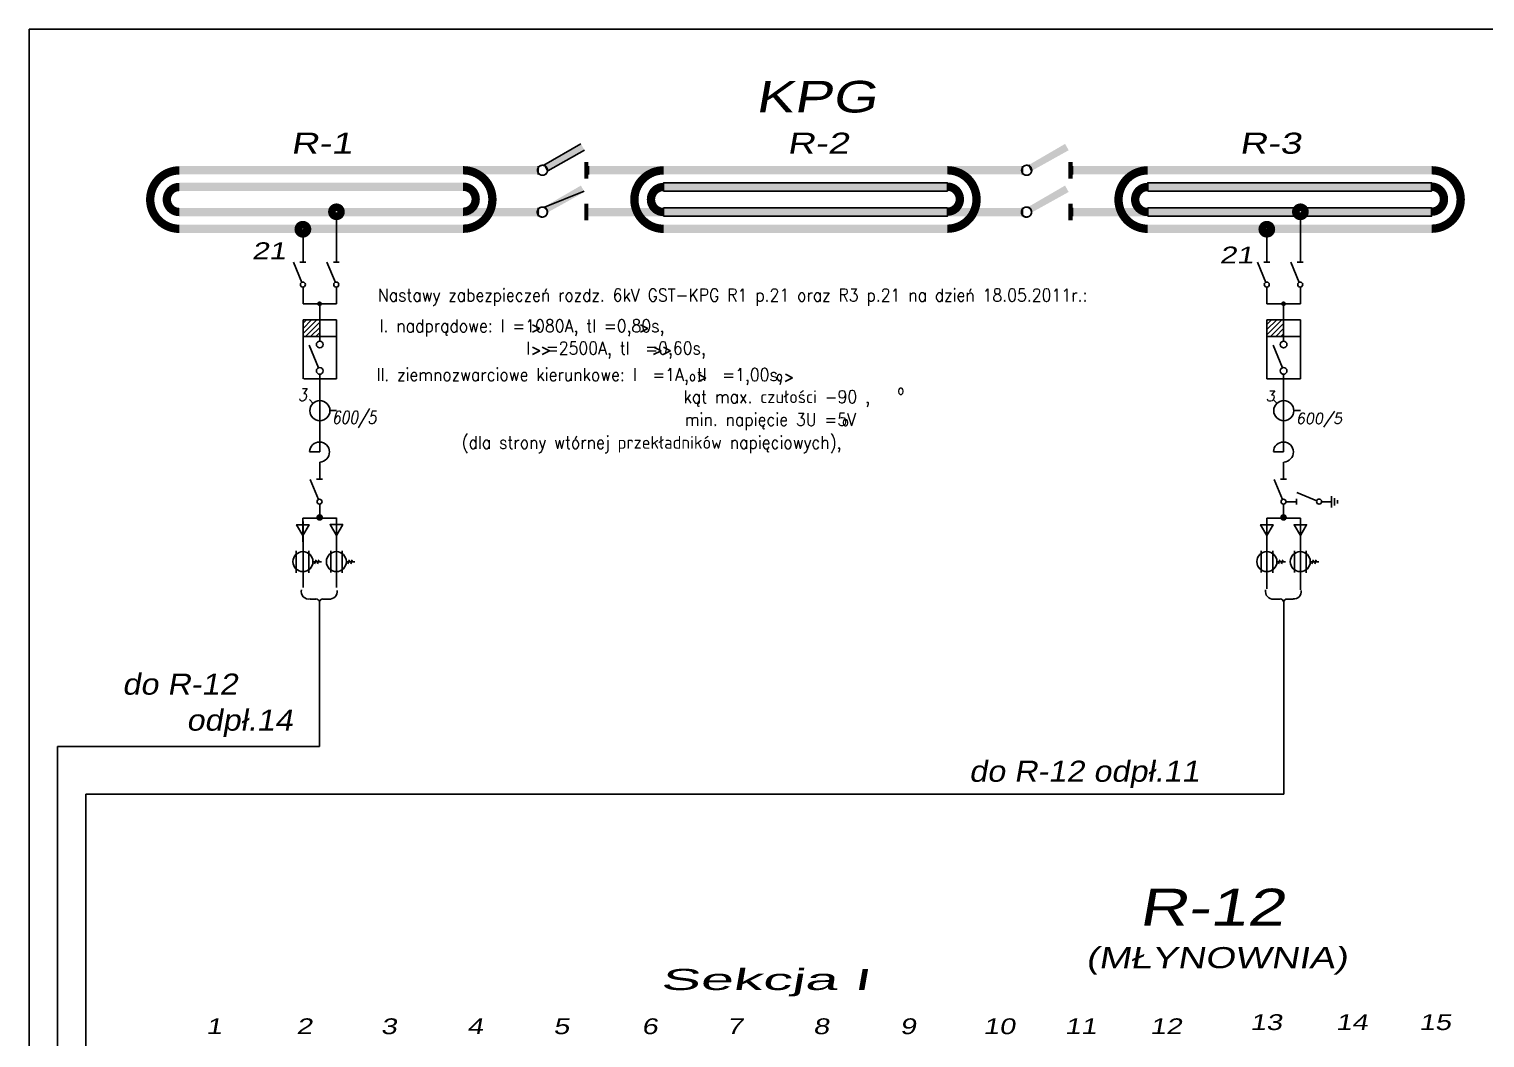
# Model space of a CAD drawing. Extents: x 5 to 594, y -5 to 420.
# Drawn here: x 4.8 to 281, y 228.6 to 420 of the extents above; entities that cross this region are included whole.
import ezdxf
from ezdxf.enums import TextEntityAlignment as Align

# ---------------------------------------------------------------- set-up
doc = ezdxf.new("R2010")
doc.units = 0
doc.header["$MEASUREMENT"] = 0
doc.layers.get('0').update_dxf_attribs({"linetype": 'CONTINUOUS'})
doc.layers.add('LINIE', color=7, linetype='CONTINUOUS')
doc.layers.add('STYKI', color=7, linetype='CONTINUOUS')
doc.styles.add('Arial', font='arial.ttf', dxfattribs={"width": 1.3, "oblique": 10, "height": 4})
doc.styles.add('ROMAND', font='romand', dxfattribs={"width": 0.7, "oblique": 10, "height": 3.5})
pattern_1 = [(45, (9.7045, 81.53285), (-0.4949747, 0.4949747), [])]

msp = doc.modelspace()

# ---------------------------------------------------------------- hatches: boundary and pattern name
h = msp.add_hatch()
h.set_pattern_fill('ANSI31', scale=5.6, style=0)
h.set_pattern_definition(pattern_1)
h.paths.add_polyline_path([(59.92, 364.82), (56.75, 364.82), (56.75, 361.66), (59.92, 361.66)])
h = msp.add_hatch()
h.set_pattern_fill('ANSI31', scale=5.6, style=0)
h.set_pattern_definition(pattern_1)
h.paths.add_polyline_path([(242.83, 361.66), (242.83, 364.82), (239.66, 364.82), (239.66, 361.66)])

# ---------------------------------------------------------------- linework, layer by layer
for p, q in [((594, 420), (4.78, 420)), ((4.78, 420), (4.78, -0.31)), ((59.87, 283.83), (10.18, 283.83)), ((10.18, 283.83), (10.18, 93.9)), ((15.54, 274.79), (242.84, 274.79)), ((15.54, 100), (15.54, 274.79))]:
    msp.add_line(p, q)
at = {"color": 7}
for p, q in [((102.42, 394.16), (109.49, 398.22)), ((110.14, 397), (103.2, 393.13)), ((101.4, 394), (101.4, 392.42)), ((103.18, 393.12), (102.6, 394.22)), ((103.18, 392.99), (102.65, 394.12)), ((110.9, 394), (110.9, 392.42)), ((193.27, 394), (193.27, 392.42)), ((195.06, 393.12), (194.47, 394.22)), ((195.05, 392.99), (194.52, 394.12)), ((202.78, 394), (202.78, 392.42)), ((102.55, 386.2), (110.11, 389.25)), ((63.09, 377.81), (63.09, 385.22)), ((101.4, 386.08), (101.4, 384.5)), ((193.27, 386.08), (193.27, 384.5)), ((202.78, 386.08), (202.78, 384.5)), ((246.02, 377.81), (246.02, 385.22)), ((56.75, 382.12), (56.75, 375.79)), ((239.66, 382.12), (239.66, 375.79)), ((56.17, 375.79), (57.3, 375.79)), ((56.75, 377.81), (56.75, 375.79)), ((62.51, 375.79), (63.63, 375.79)), ((63.09, 377.81), (63.09, 375.79)), ((239.08, 375.79), (240.21, 375.79)), ((239.66, 377.81), (239.66, 375.79)), ((245.42, 375.79), (246.54, 375.79)), ((246, 377.81), (246, 375.79)), ((56.75, 371.03), (56.75, 369.19)), ((56.75, 371.02), (56.75, 367.87)), ((63.09, 371.03), (63.09, 369.19)), ((239.66, 371.03), (239.66, 369.19)), ((239.66, 371.02), (239.66, 367.87)), ((246, 371.03), (246, 369.19)), ((56.75, 367.87), (63.09, 367.87)), ((59.92, 365.71), (59.92, 367.86)), ((63.09, 369.19), (63.09, 367.86)), ((239.66, 367.87), (246, 367.87)), ((242.83, 365.71), (242.83, 367.86)), ((246, 369.19), (246, 367.86)), ((56.75, 353.61), (56.75, 364.82)), ((56.75, 364.82), (63.09, 364.82)), ((59.92, 365.71), (59.92, 360.79)), ((62.42, 364.82), (63.09, 364.82)), ((63.09, 364.82), (63.11, 353.61)), ((239.66, 353.61), (239.66, 364.82)), ((239.66, 364.82), (246, 364.82)), ((242.83, 365.71), (242.83, 360.79)), ((245.33, 364.82), (246, 364.82)), ((246, 353.61), (246, 364.82)), ((56.75, 361.66), (63.09, 361.66)), ((239.66, 361.66), (246, 361.66)), ((63.11, 353.61), (56.9, 353.61)), ((59.92, 354.49), (59.92, 344.31)), ((59.92, 354.49), (59.92, 352.59)), ((246, 353.61), (239.66, 353.61)), ((242.83, 354.49), (242.83, 344.31)), ((242.83, 354.49), (242.83, 352.59)), ((59.92, 351.15), (59.92, 344.29)), ((242.83, 351.15), (242.83, 344.29)), ((58.69, 348.93), (57.96, 349.72)), ((241.6, 348.93), (240.87, 349.72)), ((61.86, 347.62), (63.08, 347.62)), ((244.77, 347.62), (246, 347.62)), ((59.92, 344.31), (59.92, 342.75)), ((59.92, 342.9), (59.92, 339.81)), ((242.83, 344.31), (242.83, 342.75)), ((242.83, 342.9), (242.83, 339.81)), ((59.92, 339.81), (57.98, 339.81)), ((242.83, 339.81), (240.89, 339.81)), ((59.92, 337.85), (59.92, 336.57)), ((242.83, 337.85), (242.83, 336.57)), ((59.34, 334.6), (60.46, 334.6)), ((59.92, 336.62), (59.92, 334.6)), ((242.25, 334.6), (243.38, 334.6)), ((242.83, 336.62), (242.83, 334.6)), ((59.92, 329.85), (59.92, 328)), ((242.83, 329.85), (242.83, 327.61)), ((243.26, 330.3), (245.28, 330.3)), ((245.28, 330.88), (245.28, 329.76)), ((250.04, 330.3), (251.89, 330.3)), ((250.43, 330.3), (251.92, 330.3)), ((251.92, 331.36), (251.92, 329.23)), ((252.47, 330.98), (252.47, 329.57)), ((253.02, 330.61), (253.02, 329.97)), ((56.72, 327.22), (63.1, 327.22)), ((56.72, 327.22), (56.72, 322.68)), ((56.75, 326.57), (56.75, 314.01)), ((59.92, 328), (59.92, 327.33)), ((63.09, 327.23), (63.09, 322.69)), ((63.09, 326.57), (63.09, 314.01)), ((239.63, 327.22), (239.63, 313.75)), ((239.66, 327.22), (246, 327.22)), ((246, 327.22), (246, 313.56)), ((55.46, 321.01), (55.46, 316.83)), ((56.75, 322.04), (56.75, 315.8)), ((57.86, 321.01), (57.86, 316.83)), ((62, 320.98), (62, 316.85)), ((63.09, 322.04), (63.09, 315.8)), ((64.2, 321.01), (64.2, 316.83)), ((238.57, 320.98), (238.57, 316.85)), ((240.77, 321.01), (240.77, 316.83)), ((244.91, 320.98), (244.91, 316.85)), ((247.11, 321.01), (247.11, 316.83)), ((58.66, 318.89), (60.25, 318.89)), ((59.23, 319.29), (58.93, 318.51)), ((59.77, 319.29), (59.51, 318.51)), ((64.99, 318.89), (66.58, 318.89)), ((65.57, 319.29), (65.27, 318.51)), ((66.11, 319.29), (65.84, 318.51)), ((241.57, 318.89), (243.16, 318.89)), ((242.14, 319.29), (241.84, 318.51)), ((242.68, 319.29), (242.42, 318.51)), ((247.9, 318.89), (249.49, 318.89)), ((248.48, 319.29), (248.18, 318.51)), ((249.02, 319.29), (248.75, 318.51)), ((58.09, 311.85), (59.21, 311.85)), ((60.49, 311.85), (61.66, 311.85)), ((240.97, 311.85), (242.16, 311.85)), ((243.5, 311.85), (244.61, 311.85))]:
    msp.add_line(p, q, dxfattribs=at)
at = {"lineweight": 25}
for p, q in [((101.7, 363.16), (100.29, 362.47)), ((100.33, 363.88), (101.7, 363.16)), ((122.18, 363.16), (120.77, 362.47)), ((120.81, 363.88), (122.18, 363.16)), ((100.33, 359.65), (101.7, 358.93)), ((102.14, 359.65), (103.52, 358.93)), ((123.32, 359.65), (124.69, 358.93)), ((125.13, 359.65), (126.51, 358.93)), ((101.7, 358.93), (100.29, 358.24)), ((103.52, 358.93), (102.11, 358.24)), ((124.69, 358.93), (123.28, 358.24)), ((126.51, 358.93), (125.1, 358.24)), ((133.16, 353.79), (131.75, 353.1)), ((131.79, 354.51), (133.16, 353.79)), ((149.65, 353.83), (148.25, 353.14)), ((148.28, 354.55), (149.65, 353.83))]:
    msp.add_line(p, q, dxfattribs=at)
at = {"color": 7, "const_width": 1.58}
for points in [[(33.3, 393.19, 0.414214), (27.76, 387.65, 1)], [(87.14, 382.12, 0.414214), (92.69, 387.67, 0.414214), (87.14, 393.21, 1)], [(125.18, 393.19, 0.414214), (119.63, 387.65, 1)], [(125.18, 393.19, 0.414214), (119.63, 387.65, 1)], [(179.02, 382.12, 0.414214), (184.56, 387.67, 0.414214), (179.02, 393.21, 1)], [(179.02, 382.12, 0.414214), (184.56, 387.67, 0.414214), (179.02, 393.21, 1)], [(217.05, 393.19, 0.414214), (211.5, 387.65, 1)], [(270.89, 382.12, 0.414214), (276.43, 387.67, 0.414214), (270.89, 393.21, 1)], [(33.29, 390.04, 0.414214), (30.91, 387.67, 1)], [(87.14, 385.35, 0.414214), (89.52, 387.72, 0.414214), (87.14, 390.1, 1)], [(125.16, 390.04, 0.414214), (122.78, 387.67, 1)], [(125.16, 390.04, 0.414214), (122.78, 387.67, 1)], [(179.02, 385.35, 0.414214), (181.39, 387.72, 0.414214), (179.02, 390.1, 1)], [(217.03, 390.04, 0.414214), (214.66, 387.67, 1)], [(270.89, 385.35, 0.414214), (273.26, 387.72, 0.414214), (270.89, 390.1, 1)], [(27.76, 387.65, 0.414214), (33.3, 382.1, 1)], [(30.91, 387.67, 0.414214), (33.29, 385.29, 1)], [(119.63, 387.65, 0.414214), (125.18, 382.1, 1)], [(119.63, 387.65, 0.414214), (125.18, 382.1, 1)], [(122.78, 387.67, 0.414214), (125.16, 385.29, 1)], [(122.78, 387.67, 0.414214), (125.16, 385.29, 1)], [(211.5, 387.65, 0.414214), (217.05, 382.1, 1)], [(214.66, 387.67, 0.414214), (217.03, 385.29, 1)]]:
    msp.add_lwpolyline(points, format="xyb", dxfattribs=at)
at = {"color": 7}
for points, const_width in [([(101.24, 393.21, 1), (103.14, 393.21, 1)], 0.317), ([(101.25, 393.21, 1), (103.15, 393.21, 1)], 0.317), ([(193.11, 393.21, 1), (195.01, 393.21, 1)], 0.317), ([(193.13, 393.21, 1), (195.03, 393.21, 1)], 0.317), ([(62.23, 385.33, 1), (63.97, 385.33, 1)], 1.43), ([(245.14, 385.33, 1), (246.88, 385.33, 1)], 1.43), ([(101.19, 385.27, 1), (103.09, 385.27, 1)], 0.317), ([(101.24, 385.29, 1), (103.14, 385.29, 1)], 0.317), ([(193.06, 385.27, 1), (194.97, 385.27, 1)], 0.317), ([(193.11, 385.29, 1), (195.01, 385.29, 1)], 0.317), ([(55.85, 382.02, 1), (57.6, 382.02, 1)], 1.43), ([(238.77, 382.02, 1), (240.51, 382.02, 1)], 1.43), ([(59.59, 327.33, 1), (60.23, 327.33, 1)], 0.63), ([(242.49, 327.33, 1), (243.13, 327.33, 1)], 0.63)]:
    msp.add_lwpolyline(points, format="xyb", close=True, dxfattribs=dict(at, const_width=const_width))
for points in [[(125.16, 389.25), (125.16, 390.84), (179.02, 390.84), (179.02, 389.25)], [(217.03, 389.25), (217.03, 390.84), (270.89, 390.84), (270.89, 389.25)], [(125.16, 384.5), (125.16, 386.08), (179.02, 386.08), (179.02, 384.5)], [(217.03, 384.5), (217.03, 386.08), (270.89, 386.08), (270.89, 384.5)]]:
    msp.add_lwpolyline(points, close=True, dxfattribs=at)
for centre, radius in [((56.73, 371.51), 0.475), ((63.06, 371.51), 0.475), ((239.64, 371.51), 0.475), ((245.97, 371.51), 0.475), ((59.92, 360.15), 0.634), ((242.83, 360.15), 0.634), ((59.92, 355.13), 0.634), ((242.83, 355.13), 0.634), ((59.95, 347.59), 1.9), ((242.86, 347.59), 1.9), ((59.89, 330.32), 0.475), ((242.81, 330.32), 0.475), ((249.56, 330.33), 0.475), ((56.74, 318.94), 1.9), ((63.08, 318.94), 1.9), ((239.65, 318.94), 1.9), ((245.99, 318.94), 1.9)]:
    msp.add_circle(centre, radius, dxfattribs=at)
for centre, radius, start, end in [((59.91, 367.87), 0.318, 0, 180), ((59.91, 367.87), 0.318, 180, 0), ((242.82, 367.87), 0.318, 0, 180), ((242.82, 367.87), 0.318, 180, 0), ((59.88, 339.74), 1.9, 271.6767, 177.8355), ((242.79, 339.74), 1.9, 271.6767, 177.8355), ((57.85, 313.27), 1.43, 166.6244, 280.02), ((61.81, 313.27), 1.43, 263.2509, 7.5822), ((240.8, 313.26), 1.42, 166.51, 276.6605), ((244.76, 313.27), 1.42, 263.8406, 7.633), ((59.16, 311.14), 0.713, 7.5296, 90.1947), ((60.58, 311.15), 0.713, 93.1324, 172.0069), ((242.14, 311.14), 0.713, 10.9538, 88.2438), ((243.56, 311.12), 0.732, 94.3844, 167.9533)]:
    msp.add_arc(centre, radius, start, end, dxfattribs=at)
for points in [[(102.52, 394.17), (109.49, 398.22), (103.2, 393.13), (110.18, 397.01)], [(194.39, 394.17), (201.36, 398.22), (195.07, 393.13), (202.05, 397.01)], [(33.29, 394), (101.73, 394), (33.29, 392.42), (101.33, 392.42)], [(110.11, 394.8), (110.9, 394.8), (110.11, 391.63), (110.9, 391.63)], [(110.64, 394), (193.38, 394), (110.57, 392.42), (193.4, 392.42)], [(125.16, 394), (179.02, 394), (125.16, 392.42), (179.02, 392.42)], [(201.98, 394.8), (202.78, 394.8), (201.98, 391.63), (202.78, 391.63)], [(202.25, 394.02), (270.89, 394.02), (202.5, 392.44), (270.89, 392.44)], [(33.29, 390.84), (87.14, 390.84), (33.29, 389.25), (87.14, 389.25)], [(102.51, 386.26), (109.48, 390.31), (103.18, 385.22), (110.16, 389.09)], [(125.16, 390.84), (179.02, 390.84), (125.16, 389.25), (179.02, 389.25)], [(125.16, 390.84), (179.02, 390.84), (125.16, 389.25), (179.02, 389.25)], [(194.38, 386.26), (201.35, 390.31), (195.06, 385.22), (202.04, 389.09)], [(217.03, 390.84), (270.89, 390.84), (217.03, 389.25), (270.89, 389.25)], [(110.11, 386.88), (110.9, 386.88), (110.11, 383.71), (110.9, 383.71)], [(201.98, 386.88), (202.78, 386.88), (201.98, 383.71), (202.78, 383.71)], [(33.29, 386.08), (101.73, 386.08), (33.29, 384.5), (101.58, 384.5)], [(110.68, 386.08), (193.44, 386.08), (110.7, 384.5), (193.2, 384.5)], [(125.16, 386.08), (179.02, 386.08), (125.16, 384.5), (179.02, 384.5)], [(202.25, 386.08), (270.89, 386.08), (202.5, 384.5), (270.89, 384.5)], [(33.29, 382.92), (87.14, 382.92), (33.29, 381.33), (87.14, 381.33)], [(125.16, 382.92), (179.02, 382.92), (125.16, 381.33), (179.02, 381.33)], [(125.16, 382.92), (179.02, 382.92), (125.16, 381.33), (179.02, 381.33)], [(217.03, 382.92), (270.89, 382.92), (217.03, 381.33), (270.89, 381.33)]]:
    msp.add_solid(points, dxfattribs=at)
at = {"layer": 'STYKI', "color": 7}
for p, q in [((54.97, 375.75), (56.55, 371.94)), ((61.3, 375.75), (62.89, 371.94)), ((237.88, 375.75), (239.46, 371.94)), ((244.21, 375.75), (245.8, 371.94)), ((57.95, 360), (59.69, 355.71)), ((240.86, 360), (242.6, 355.71)), ((58.13, 334.56), (59.72, 330.76)), ((241.05, 334.56), (242.63, 330.76)), ((245.33, 332.09), (249.13, 330.5)), ((59.87, 311.27), (59.87, 283.83)), ((242.84, 311.28), (242.84, 274.79))]:
    msp.add_line(p, q, dxfattribs=at)

# ---------------------------------------------------------------- texts
at = {"color": 7, "oblique": 10}
for s, height, style, width, p in [('R-1', 4, 'Arial', 1.3, (54.42, 396.35)), ('R-2', 4, 'Arial', 1.3, (148.6, 396.35)), ('R-3', 4, 'Arial', 1.3, (234.42, 396.35)), ('21', 3.2, 'Arial', 1.3, (47.04, 376.34)), ('21', 3.2, 'Arial', 1.3, (230.65, 375.53)), ('3', 2.4, 'ROMAND', 0.8, (55.83, 349.38)), ('600/5', 2.4, 'ROMAND', 0.8, (62.28, 345.12)), ('do R-12', 4, 'Arial', 1.1, (22.43, 293.7)), (' odpł.14', 4, 'Arial', 1.1, (32.89, 286.87)), ('do R-12 odpł.11', 4, 'Arial', 1.1, (183.11, 277.17)), ('R-12', 7, 'Arial', 1.3, (215.33, 249.88)), ('(MŁYNOWNIA)', 4, 'Arial', 1.3, (205.27, 241.79)), ('Sekcja I', 4, 'Arial', 2, (124.56, 237.65)), ('1', 3, 'Arial', 1.3, (38.34, 229.27)), ('2', 3, 'Arial', 1.3, (55.46, 229.27)), ('3', 3, 'Arial', 1.3, (71.51, 229.27)), ('4', 3, 'Arial', 1.3, (87.88, 229.27)), ('5', 3, 'Arial', 1.3, (104.24, 229.27)), ('6', 3, 'Arial', 1.3, (121, 229.27)), ('7', 3, 'Arial', 1.3, (137.16, 229.27)), ('8', 3, 'Arial', 1.3, (153.55, 229.27)), ('9', 3, 'Arial', 1.3, (170.02, 229.27)), ('10', 3, 'Arial', 1.3, (185.8, 229.27)), ('11', 3, 'Arial', 1.3, (201.29, 229.27)), ('12', 3, 'Arial', 1.3, (217.45, 229.27)), ('13', 3, 'Arial', 1.3, (236.46, 230.05)), ('14', 3, 'Arial', 1.3, (252.72, 230.05)), ('15', 3, 'Arial', 1.3, (268.51, 230.05))]:
    msp.add_text(s, height=height, dxfattribs=dict(at, style=style, width=width)).set_placement(p)
at = {"color": 7, "style": 'ROMAND', "width": 0.9}
for s, height, p in [('Nastawy zabezpieczeń rozdz. 6kV GST-KPG R1 p.21 oraz R3 p.21 na dzień 18.05.2011r.:', 2.42, (70.98, 368.32)), ('I. nadprądowe: I =1080A, tI =0,80s,', 2.42, (71.29, 362.49)), ('I  =2500A, tI  =0,60s,', 2.42, (99.12, 358.26)), ('II. ziemnozwarciowe kierunkowe: I  =1A, tI  =1,00s,', 2.42, (70.69, 353.23)), ('o', 1.81, (129.98, 353.23)), ('o', 1.81, (146.51, 353.28)), ('kąt max. czułości -90 ,', 2.42, (128.94, 349.02)), ('o', 1.81, (169.53, 350.67)), ('min. napięcie 3U =5V', 2.42, (129.19, 344.71)), ('o', 1.81, (159.01, 344.73)), ('(dla strony wtórnej przekładników napięciowych),', 2.42, (86.86, 340.36))]:
    msp.add_text(s, height=height, dxfattribs=at).set_placement(p)
at = {"color": 7, "style": 'ROMAND', "oblique": 10}
for s, p in [('3', (239.43, 349.38)), ('600/5', (245.19, 345.12))]:
    msp.add_text(s, height=2, dxfattribs=at).set_placement(p)
at = {"layer": 'LINIE', "color": 7, "style": 'Arial', "oblique": 10, "width": 1.3}
msp.add_text('KPG', height=6, dxfattribs=at).set_placement((154.07, 407.18), align=Align.MIDDLE)

# ---------------------------------------------------------------- meshes
at = {"color": 7}
mesh = msp.add_polyface(dxfattribs=at)
corners = [(56.72, 323.89), (57.91, 325.95), (55.53, 325.95)]
mesh.append_faces([[corners[k] for k in face] for face in [(0, 1, 2)]], dxfattribs={"color": 7})
mesh = msp.add_polyface(dxfattribs=at)
corners = [(63.09, 323.9), (64.28, 325.96), (61.9, 325.96)]
mesh.append_faces([[corners[k] for k in face] for face in [(0, 1, 2)]], dxfattribs={"color": 7})
mesh = msp.add_polyface(dxfattribs=at)
corners = [(239.63, 323.89), (240.82, 325.95), (238.44, 325.95)]
mesh.append_faces([[corners[k] for k in face] for face in [(0, 1, 2)]], dxfattribs={"color": 7})
mesh = msp.add_polyface(dxfattribs=at)
corners = [(246, 323.89), (247.19, 325.95), (244.81, 325.95)]
mesh.append_faces([[corners[k] for k in face] for face in [(0, 1, 2)]], dxfattribs={"color": 7})

doc.saveas('drawing.dxf')
